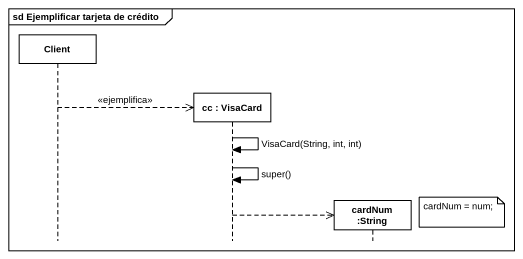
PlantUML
@startuml
mainframe sd Ejemplificar tarjeta de crédito
hide footbox
participant Client
participant "cc : VisaCard" as cc
participant "cardNum :String" as cardNum_String

Client -->> cc ** : <<ejemplifica>>
cc -> cc : VisaCard(String, int, int)
cc -> cc : super()
note right of cardNum_String : cardNum = num;
cc -->> cardNum_String **
@enduml
